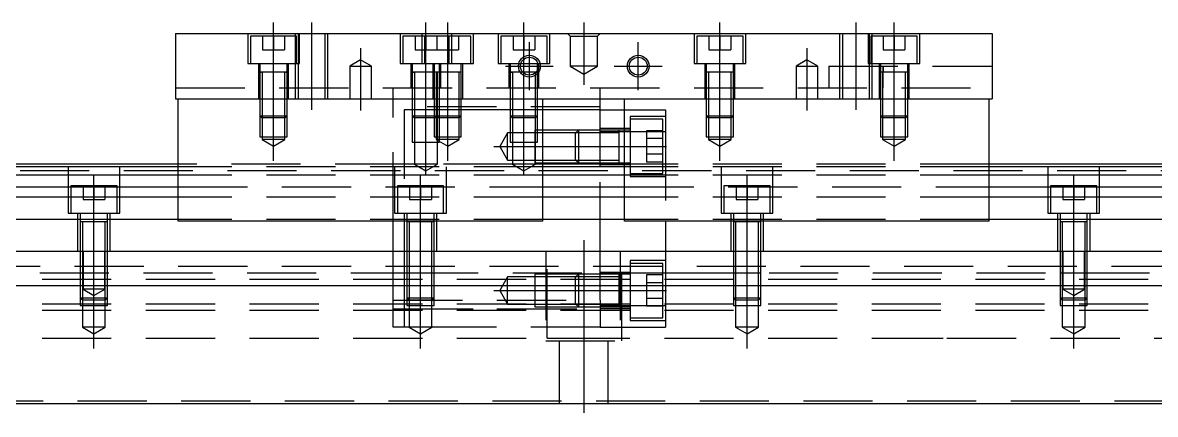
# Model space of a CAD drawing. Extents: x -14 to 809, y -273 to 103.
# Drawn here: x 186.9 to 395, y -226.9 to -154.9 of the extents above; entities that cross this region are included whole.
import ezdxf

# ---------------------------------------------------------------- set-up
doc = ezdxf.new("R2010")
doc.units = 0
doc.linetypes.add('CENTER', pattern=[50.8, 31.75, -6.35, 6.35, -6.35])
doc.linetypes.add('DASHED', pattern=[19.05, 12.7, -6.35])
doc.layers.get('0').update_dxf_attribs({"linetype": 'CONTINUOUS'})
doc.layers.add('CENTER', color=1, linetype='CENTER')

msp = doc.modelspace()

# ---------------------------------------------------------------- linework, layer by layer
at = {"color": 7, "linetype": 'CONTINUOUS'}
for p, q in [((215, -156.93), (215, -168.93)), ((215, -156.93), (365, -156.93)), ((365, -156.93), (365, -168.93)), ((278.770162, -164.03), (278.32967, -164.03)), ((281.500006, -164.03), (281.229838, -164.03)), ((215, -168.93), (365, -168.93)), ((215.5, -191.43), (215.5, -168.93)), ((282.5, -191.43), (282.5, -168.93)), ((293, -181.43), (293, -168.93)), ((297.5, -191.43), (297.5, -168.93)), ((364.5, -191.43), (364.5, -168.93)), ((293, -170.93), (297.5, -170.93)), ((215.5, -180.93), (28, -180.93)), ((523, -180.93), (364.5, -180.93)), ((215.5, -181.43), (0, -181.43)), ((215.5, -182.969608), (0, -182.969608)), ((297.5, -181.43), (282.5, -181.43)), ((297.5, -182.969608), (282.5, -182.969608)), ((580, -181.43), (364.5, -181.43)), ((580, -182.969608), (364.5, -182.969608)), ((0, -185.090392), (215.5, -185.090392)), ((282.5, -185.090392), (297.5, -185.090392)), ((364.5, -185.090392), (580, -185.090392)), ((215.5, -187.000532), (0, -187.000532)), ((297.5, -187.000532), (282.5, -187.000532)), ((580, -187.000532), (364.5, -187.000532)), ((215.5, -191.111934), (0, -191.111934)), ((282.5, -191.43), (215.5, -191.43)), ((297.5, -191.111934), (282.5, -191.111934)), ((364.5, -191.43), (297.5, -191.43)), ((580, -191.111934), (364.5, -191.111934)), ((0, -196.93), (580, -196.93)), ((0, -203.23), (580, -203.23)), ((296.5, -204.019994), (296.5, -203.23)), ((296.5, -207.180006), (296.5, -206.63)), ((0, -224.93), (580, -224.93))]:
    msp.add_line(p, q, dxfattribs=at)
at = {"color": 3, "linetype": 'DASHED'}
for p, q in [((228.25, -156.93), (228.25, -162.43)), ((237.25, -157.43), (228.75, -157.43)), ((228.75, -157.43), (228.75, -162.43)), ((231, -157.43), (231, -159.93)), ((233, -157.43), (233, -159.93)), ((235, -157.43), (235, -159.93)), ((237.000006, -156.93), (237.000006, -157.43)), ((237.000006, -157.43), (237.000006, -162.43)), ((237.25, -162.43), (237.25, -157.43)), ((237.5, -156.93), (237.5, -168.93)), ((237.75, -162.43), (237.75, -156.93)), ((242.5, -168.93), (242.5, -156.93)), ((242.999994, -168.93), (242.999994, -156.93)), ((256.25, -156.93), (256.25, -162.43)), ((260.75, -157.43), (256.75, -157.43)), ((256.75, -157.43), (256.75, -162.43)), ((259, -157.43), (259, -159.93)), ((260.25, -156.93), (260.25, -162.43)), ((269.25, -157.43), (260.75, -157.43)), ((260.75, -157.43), (260.75, -162.43)), ((261, -157.43), (261, -159.93)), ((263, -157.43), (263, -159.93)), ((265, -157.43), (265, -159.93)), ((265.25, -162.43), (265.25, -157.43)), ((265.75, -162.43), (265.75, -156.93)), ((267, -157.43), (267, -159.93)), ((269.25, -162.43), (269.25, -157.43)), ((269.75, -162.43), (269.75, -156.93)), ((274.25, -156.93), (274.25, -162.43)), ((283.25, -157.43), (274.75, -157.43)), ((274.75, -157.43), (274.75, -162.43)), ((277, -157.43), (277, -159.93)), ((279, -157.43), (279, -159.93)), ((281, -157.43), (281, -159.93)), ((283.25, -162.43), (283.25, -157.43)), ((283.75, -162.43), (283.75, -156.93)), ((287.5, -157.43), (287, -156.93)), ((287.5, -157.43), (287.5, -162.93)), ((287.5, -157.43), (292.5, -157.43)), ((292.5, -157.43), (293, -156.93)), ((292.5, -162.93), (292.5, -157.43)), ((310.25, -156.93), (310.25, -162.43)), ((319.25, -157.43), (310.75, -157.43)), ((310.75, -157.43), (310.75, -162.43)), ((313, -157.43), (313, -159.93)), ((315, -157.43), (315, -159.93)), ((317, -157.43), (317, -159.93)), ((319.25, -162.43), (319.25, -157.43)), ((319.75, -162.43), (319.75, -156.93)), ((337.000006, -156.93), (337.000006, -168.93)), ((337.5, -156.93), (337.5, -168.93)), ((342.25, -156.93), (342.25, -162.43)), ((342.5, -168.93), (342.5, -156.93)), ((351.25, -157.43), (342.75, -157.43)), ((342.75, -157.43), (342.75, -162.43)), ((342.999994, -157.43), (342.999994, -156.93)), ((342.999994, -162.43), (342.999994, -157.43)), ((345, -157.43), (345, -159.93)), ((347, -157.43), (347, -159.93)), ((349, -157.43), (349, -159.93)), ((351.25, -162.43), (351.25, -157.43)), ((351.75, -162.43), (351.75, -156.93)), ((231, -159.93), (233, -159.93)), ((233, -159.93), (235, -159.93)), ((259, -159.93), (261, -159.93)), ((261, -159.93), (263, -159.93)), ((263, -159.93), (265, -159.93)), ((265, -159.93), (267, -159.93)), ((277, -159.93), (279, -159.93)), ((279, -159.93), (281, -159.93)), ((313, -159.93), (315, -159.93)), ((315, -159.93), (317, -159.93)), ((345, -159.93), (347, -159.93)), ((347, -159.93), (349, -159.93)), ((249, -161.7753), (247, -162.93)), ((251, -162.93), (249, -161.7753)), ((331, -161.7753), (329, -162.93)), ((333, -162.93), (331, -161.7753)), ((228.25, -162.43), (237.75, -162.43)), ((230.25, -162.43), (230.25, -168.93)), ((230.5, -162.43), (230.5, -164.03)), ((230.5, -164.025), (230.5, -164.03)), ((230.5, -164.03), (230.757448, -164.03)), ((230.757468, -164.03), (230.5, -164.03)), ((230.5, -164.03), (230.5, -164.035)), ((230.5, -164.03), (230.5, -168.92998)), ((235.242552, -164.03), (230.757468, -164.03)), ((230.9, -164.03), (230.9, -168.92998)), ((235.1, -168.92998), (235.1, -164.03)), ((235.5, -164.03), (235.242552, -164.03)), ((235.242602, -164.03), (235.5, -164.03)), ((235.5, -164.03), (235.5, -162.43)), ((235.5, -164.03), (235.5, -164.025)), ((235.5, -164.035), (235.5, -164.03)), ((235.5, -168.92998), (235.5, -164.03)), ((235.75, -168.93), (235.75, -162.43)), ((237.000006, -162.43), (237.000006, -168.93)), ((247, -162.93), (249, -162.93)), ((247, -162.93), (247, -168.93)), ((249, -162.93), (251, -162.93)), ((251, -168.93), (251, -162.93)), ((256.25, -162.43), (260.25, -162.43)), ((258.25, -162.43), (258.25, -166.93)), ((258.5, -162.43), (258.5, -164.03)), ((258.5, -164.025), (258.5, -164.03)), ((258.5, -164.03), (258.757448, -164.03)), ((258.757468, -164.03), (258.5, -164.03)), ((258.5, -164.03), (258.5, -166.92998)), ((258.5, -164.03), (258.5, -164.035)), ((262.300194, -164.03), (258.757468, -164.03)), ((258.9, -164.03), (258.9, -166.92998)), ((260.25, -162.43), (269.75, -162.43)), ((262.25, -162.43), (262.25, -168.93)), ((262.5, -162.43), (262.5, -164.03)), ((262.5, -164.025), (262.5, -164.03)), ((262.757468, -164.03), (262.5, -164.03)), ((262.5, -164.03), (262.5, -164.035)), ((262.5, -164.03), (262.5, -168.92998)), ((267.242552, -164.03), (262.757468, -164.03)), ((262.9, -164.03), (262.9, -168.92998)), ((263.1, -166.92998), (263.1, -164.03)), ((263.5, -164.03), (263.5, -162.43)), ((263.5, -164.03), (263.5, -164.025)), ((263.5, -166.92998), (263.5, -164.03)), ((263.5, -164.035), (263.5, -164.03)), ((263.75, -166.93), (263.75, -162.43)), ((267.1, -168.92998), (267.1, -164.03)), ((267.5, -164.03), (267.242552, -164.03)), ((267.5, -164.03), (267.5, -162.43)), ((267.5, -164.03), (267.5, -164.025)), ((267.5, -164.035), (267.5, -164.03)), ((267.5, -168.92998), (267.5, -164.03)), ((267.75, -168.93), (267.75, -162.43)), ((274.25, -162.43), (283.75, -162.43)), ((276.25, -162.43), (276.25, -166.93)), ((276.5, -162.43), (276.5, -164.03)), ((276.5, -164.025), (276.5, -164.03)), ((276.5, -164.03), (276.757448, -164.03)), ((276.757468, -164.03), (276.5, -164.03)), ((276.5, -164.03), (276.5, -164.035)), ((276.5, -164.03), (276.5, -166.92998)), ((278.329928, -164.03), (276.757468, -164.03)), ((276.9, -164.03), (276.9, -166.92998)), ((278.770318, -164.03), (278.329928, -164.03)), ((281.230084, -164.03), (278.770318, -164.03)), ((281.1, -164.159838), (281.1, -164.03)), ((281.1, -164.60033), (281.1, -164.159838)), ((281.5, -164.03), (281.230084, -164.03)), ((281.242602, -164.03), (281.5, -164.03)), ((281.5, -163.617386), (281.5, -162.43)), ((281.5, -164.03), (281.5, -163.617386)), ((281.5, -164.03), (281.5, -164.025)), ((281.5, -164.035), (281.5, -164.03)), ((281.5, -164.252876), (281.5, -164.03)), ((281.5, -166.92998), (281.5, -164.252876)), ((281.75, -166.93), (281.75, -162.43)), ((292.5, -162.93), (287.5, -162.93)), ((287.5, -162.93), (290, -164.373376)), ((290, -164.373376), (292.5, -162.93)), ((310.25, -162.43), (319.75, -162.43)), ((312.25, -162.43), (312.25, -168.93)), ((312.5, -162.43), (312.5, -164.03)), ((312.5, -164.025), (312.5, -164.03)), ((312.757468, -164.03), (312.5, -164.03)), ((312.5, -164.03), (312.5, -164.035)), ((312.5, -164.03), (312.5, -168.92998)), ((317.242552, -164.03), (312.757468, -164.03)), ((312.9, -164.03), (312.9, -168.92998)), ((317.1, -168.92998), (317.1, -164.03)), ((317.5, -164.03), (317.242552, -164.03)), ((317.5, -164.03), (317.5, -162.43)), ((317.5, -164.03), (317.5, -164.025)), ((317.5, -164.035), (317.5, -164.03)), ((317.5, -168.92998), (317.5, -164.03)), ((317.75, -168.93), (317.75, -162.43)), ((329, -162.93), (331, -162.93)), ((329, -162.93), (329, -168.93)), ((331, -162.93), (333, -162.93)), ((333, -168.93), (333, -162.93)), ((335, -162.93), (365, -162.93)), ((335, -162.93), (335, -166.93)), ((342.25, -162.43), (351.75, -162.43)), ((342.999994, -168.93), (342.999994, -162.43)), ((344.25, -162.43), (344.25, -168.93)), ((344.5, -162.43), (344.5, -164.03)), ((344.5, -164.025), (344.5, -164.03)), ((344.757468, -164.03), (344.5, -164.03)), ((344.5, -164.03), (344.5, -168.92998)), ((344.5, -164.03), (344.5, -164.035)), ((349.242552, -164.03), (344.757468, -164.03)), ((344.9, -164.03), (344.9, -168.92998)), ((345, -166.93), (345, -162.93)), ((345, -162.93), (345, -164.03)), ((349.1, -168.92998), (349.1, -164.03)), ((349.5, -164.03), (349.242552, -164.03)), ((349.5, -164.03), (349.5, -162.43)), ((349.5, -164.03), (349.5, -164.025)), ((349.5, -168.92998), (349.5, -164.03)), ((349.5, -164.035), (349.5, -164.03)), ((349.75, -168.93), (349.75, -162.43)), ((281.1, -166.92998), (281.1, -164.60033)), ((215, -166.93), (365, -166.93)), ((255, -168.93), (255, -166.93)), ((258.5, -166.93), (258.5, -168.93)), ((258.500006, -166.93), (258.500006, -168.93)), ((258.9, -166.93), (258.9, -168.93)), ((263.1, -168.93), (263.1, -166.93)), ((263.499994, -168.93), (263.499994, -166.93)), ((263.5, -168.93), (263.5, -166.93)), ((276.5, -166.93), (276.5, -168.93)), ((276.500006, -166.93), (276.500006, -168.93)), ((276.9, -166.93), (281.1, -166.93)), ((276.9, -166.93), (276.9, -168.93)), ((281.1, -168.93), (281.1, -166.93)), ((281.499994, -168.93), (281.499994, -166.93)), ((281.5, -168.93), (281.5, -166.93)), ((293, -168.93), (293, -166.93)), ((230.5, -168.93), (230.5, -172.03)), ((230.500006, -168.93), (230.500006, -172.030006)), ((230.9, -168.93), (230.9, -172.43)), ((235.1, -172.43), (235.1, -168.93)), ((235.499994, -172.030006), (235.499994, -168.93)), ((235.5, -172.03), (235.5, -168.93)), ((255, -191.43), (255, -168.93)), ((293, -170.43), (255, -170.43)), ((258.5, -168.93), (258.5, -172.03)), ((258.500006, -168.93), (258.500006, -172.030006)), ((258.9, -168.93), (258.9, -172.43)), ((262.5, -168.93), (262.5, -172.03)), ((262.500006, -168.93), (262.500006, -172.030006)), ((262.9, -168.93), (262.9, -172.43)), ((263.1, -172.43), (263.1, -168.93)), ((263.499994, -172.030006), (263.499994, -168.93)), ((263.5, -172.03), (263.5, -168.93)), ((267.1, -172.43), (267.1, -168.93)), ((267.499994, -172.030006), (267.499994, -168.93)), ((267.5, -172.03), (267.5, -168.93)), ((276.5, -168.93), (276.5, -172.03)), ((276.500006, -168.93), (276.500006, -172.030006)), ((276.9, -168.93), (276.9, -172.43)), ((281.1, -172.43), (281.1, -168.93)), ((281.499994, -172.030006), (281.499994, -168.93)), ((281.5, -172.03), (281.5, -168.93)), ((312.5, -168.93), (312.5, -172.03)), ((312.500006, -168.93), (312.500006, -172.030006)), ((312.9, -168.93), (312.9, -172.43)), ((317.1, -172.43), (317.1, -168.93)), ((317.499994, -172.030006), (317.499994, -168.93)), ((317.5, -172.03), (317.5, -168.93)), ((344.5, -168.93), (344.5, -172.03)), ((344.500006, -168.93), (344.500006, -172.030006)), ((344.9, -168.93), (344.9, -172.43)), ((349.1, -172.43), (349.1, -168.93)), ((349.499994, -172.030006), (349.499994, -168.93)), ((349.5, -172.03), (349.5, -168.93)), ((230.5, -172.03), (235.5, -172.03)), ((230.5, -172.03), (230.9, -172.43)), ((230.500006, -172.03002), (230.500006, -175.93)), ((235.1, -172.43), (230.9, -172.43)), ((230.9, -172.43002), (230.9, -175.93)), ((235.1, -172.43), (235.5, -172.03)), ((235.1, -175.93), (235.1, -172.43002)), ((235.499994, -175.93), (235.499994, -172.03002)), ((257, -170.93), (257, -196.93)), ((258.5, -170.93), (257, -170.93)), ((258.9, -170.93), (258.5, -170.93)), ((258.5, -172.03), (262.5, -172.03)), ((258.5, -172.03), (258.9, -172.43)), ((258.500006, -172.03002), (258.500006, -176.93)), ((262.5, -170.93), (258.9, -170.93)), ((262.500006, -172.43), (258.9, -172.43)), ((258.9, -172.43002), (258.9, -176.93)), ((262.9, -170.93), (262.5, -170.93)), ((262.5, -172.03), (267.5, -172.03)), ((262.5, -172.03), (262.9, -172.43)), ((262.500006, -172.03002), (262.500006, -175.93)), ((262.9, -172.43), (262.500006, -172.43)), ((263.1, -170.93), (262.9, -170.93)), ((267.1, -172.43), (262.9, -172.43)), ((262.9, -172.43002), (262.9, -175.93)), ((263.5, -170.93), (263.1, -170.93)), ((263.1, -172.43), (263.5, -172.03)), ((263.1, -176.93), (263.1, -172.43002)), ((263.499994, -172.43), (263.499994, -172.03002)), ((263.499994, -175.93), (263.499994, -172.43)), ((267.1, -170.93), (263.5, -170.93)), ((267.5, -170.93), (267.1, -170.93)), ((267.1, -172.43), (267.5, -172.03)), ((267.1, -175.93), (267.1, -172.43002)), ((267.499994, -175.93), (267.499994, -172.03002)), ((276.5, -170.93), (267.5, -170.93)), ((276.9, -170.93), (276.5, -170.93)), ((276.5, -172.03), (281.5, -172.03)), ((276.5, -172.03), (276.9, -172.43)), ((276.500006, -172.03002), (276.500006, -176.93)), ((281.1, -170.93), (276.9, -170.93)), ((281.1, -172.43), (276.9, -172.43)), ((276.9, -172.43002), (276.9, -176.93)), ((281.5, -170.93), (281.1, -170.93)), ((281.1, -172.43), (281.5, -172.03)), ((281.1, -176.93), (281.1, -172.43002)), ((281.499994, -176.93), (281.499994, -172.03002)), ((282.5, -170.93), (281.5, -170.93)), ((293, -170.93), (282.5, -170.93)), ((297.5, -170.93), (305, -170.93)), ((298.5, -172.18), (298.5, -183.18)), ((305, -172.18), (298.5, -172.18)), ((304.5, -172.68), (298.5, -172.68)), ((304.5, -182.68), (304.5, -172.68)), ((305, -170.93), (305, -174.93)), ((312.5, -172.03), (317.5, -172.03)), ((312.5, -172.03), (312.9, -172.43)), ((312.500006, -172.03002), (312.500006, -175.93)), ((317.1, -172.43), (312.9, -172.43)), ((312.9, -172.43002), (312.9, -175.93)), ((317.1, -172.43), (317.5, -172.03)), ((317.1, -175.93), (317.1, -172.43002)), ((317.499994, -175.93), (317.499994, -172.03002)), ((344.5, -172.03), (349.5, -172.03)), ((344.5, -172.03), (344.9, -172.43)), ((344.500006, -172.03002), (344.500006, -175.93)), ((349.1, -172.43), (344.9, -172.43)), ((344.9, -172.43002), (344.9, -175.93)), ((349.1, -172.43), (349.5, -172.03)), ((349.1, -175.93), (349.1, -172.43002)), ((349.499994, -175.93), (349.499994, -172.03002)), ((281, -174.680006), (281, -176.798124)), ((281.499994, -174.680006), (281, -174.680006)), ((282.5, -174.680006), (281.499994, -174.680006)), ((288.99998, -174.680006), (282.5, -174.680006)), ((289, -174.68), (288.5, -175.18)), ((293, -174.680006), (288.999994, -174.680006)), ((289, -174.68), (289, -180.68)), ((293, -174.68), (289, -174.68)), ((298.5, -174.38), (293, -174.38)), ((296.5, -174.68), (293.00002, -174.68)), ((296.5, -174.68), (296.495, -174.68)), ((296.5, -175.029602), (296.5, -174.68)), ((296.505, -174.68), (296.5, -174.68)), ((297.5, -174.68), (296.5, -174.68)), ((298.5, -174.68), (297.5, -174.68)), ((301.5, -174.793248), (301.5, -176.236624)), ((304.5, -174.793248), (301.5, -174.793248)), ((230.500006, -175.93), (235.499994, -175.93)), ((230.9, -175.93), (230.9, -176.43)), ((235.1, -176.43), (230.9, -176.43)), ((230.9, -176.43), (233, -177.642436)), ((233, -177.642436), (235.1, -176.43)), ((235.1, -176.43), (235.1, -175.93)), ((262.500006, -175.93), (267.499994, -175.93)), ((262.9, -175.93), (262.9, -176.43)), ((267.1, -176.43), (262.9, -176.43)), ((262.9, -176.43), (265, -177.642436)), ((263.499994, -176.93), (263.499994, -175.93)), ((265, -177.642436), (267.1, -176.43)), ((267.1, -176.43), (267.1, -175.93)), ((276, -175.18), (274.556624, -177.68)), ((276, -180.18), (276, -175.18)), ((281, -175.18), (276, -175.18)), ((288.49998, -175.18), (281, -175.18)), ((281, -176.798124), (281, -176.933818)), ((288.5, -180.18), (288.5, -175.18)), ((293, -175.18), (288.5, -175.18)), ((293, -174.93), (297.5, -174.93)), ((296.5, -175.18), (293.00002, -175.18)), ((296.5, -177.51997), (296.5, -175.029602)), ((297.5, -174.93), (305, -174.93)), ((304.5, -176.236624), (301.5, -176.236624)), ((301.5, -176.236624), (301.5, -179.123376)), ((305, -174.93), (305, -191.43)), ((312.500006, -175.93), (317.499994, -175.93)), ((312.9, -175.93), (312.9, -176.43)), ((317.1, -176.43), (312.9, -176.43)), ((312.9, -176.43), (315, -177.642436)), ((315, -177.642436), (317.1, -176.43)), ((317.1, -176.43), (317.1, -175.93)), ((344.500006, -175.93), (349.499994, -175.93)), ((344.9, -175.93), (344.9, -176.43)), ((349.1, -176.43), (344.9, -176.43)), ((344.9, -176.43), (347, -177.642436)), ((347, -177.642436), (349.1, -176.43)), ((349.1, -176.43), (349.1, -175.93)), ((258.500006, -176.93), (263.499994, -176.93)), ((258.9, -176.93), (258.9, -180.93)), ((263.1, -180.93), (263.1, -176.93)), ((274.556624, -177.68), (276, -180.18)), ((276.500006, -176.93), (281.499994, -176.93)), ((276.9, -176.93), (276.9, -180.93)), ((281, -176.933818), (281, -180.679994)), ((281.1, -180.93), (281.1, -176.93)), ((296.5, -177.88006), (296.5, -177.51997)), ((296.5, -180.33035), (296.5, -177.88006)), ((257, -180.93), (215.5, -180.93)), ((258.9, -180.93), (257, -180.93)), ((263.1, -180.93), (258.9, -180.93)), ((258.9, -180.93), (261, -182.142436)), ((261, -182.142436), (263.1, -180.93)), ((276.9, -180.93), (263.1, -180.93)), ((276, -180.18), (281, -180.18)), ((281.1, -180.93), (276.9, -180.93)), ((276.9, -180.93), (279, -182.142436)), ((279, -182.142436), (281.1, -180.93)), ((281, -180.18), (288.49998, -180.18)), ((281, -180.679994), (288.99998, -180.679994)), ((293, -180.93), (281.1, -180.93)), ((288.5, -180.18), (293, -180.18)), ((288.5, -180.18), (289, -180.68)), ((289, -180.679994), (293, -180.679994)), ((289, -180.68), (293, -180.68)), ((297.5, -180.93), (293, -180.93)), ((293, -180.98), (298.5, -180.98)), ((293.00002, -180.18), (296.5, -180.18)), ((293.00002, -180.68), (296.5, -180.68)), ((296.495, -180.68), (296.5, -180.68)), ((296.5, -180.68), (296.5, -180.33035)), ((296.5, -180.68), (296.505, -180.68)), ((296.5, -180.68), (297.5, -180.68)), ((297.5, -180.68), (298.5, -180.68)), ((298.5, -180.93), (297.5, -180.93)), ((305, -180.93), (298.5, -180.93)), ((301.5, -179.123376), (301.5, -180.566752)), ((304.5, -179.123376), (301.5, -179.123376)), ((304.5, -180.566752), (301.5, -180.566752)), ((364.5, -180.93), (305, -180.93)), ((523, -182.18), (25, -182.18)), ((195.25, -181.43), (195.25, -189.93)), ((204.75, -189.93), (204.75, -181.43)), ((282.5, -181.43), (215.5, -181.43)), ((282.5, -182.969608), (215.5, -182.969608)), ((255.25, -181.43), (255.25, -189.93)), ((264.75, -189.93), (264.75, -181.43)), ((293, -196.93), (293, -181.43)), ((364.5, -181.43), (297.5, -181.43)), ((364.5, -182.969608), (297.5, -182.969608)), ((298.5, -182.68), (304.5, -182.68)), ((315.25, -181.43), (315.25, -189.93)), ((324.75, -189.93), (324.75, -181.43)), ((375.25, -181.43), (375.25, -189.93)), ((384.75, -189.93), (384.75, -181.43)), ((204.25, -184.93), (195.75, -184.93)), ((195.75, -184.93), (195.75, -189.93)), ((198, -184.93), (198, -187.43)), ((200, -184.93), (200, -187.43)), ((202, -184.93), (202, -187.43)), ((204.25, -189.93), (204.25, -184.93)), ((215.5, -185.090392), (282.5, -185.090392)), ((264.25, -184.93), (255.75, -184.93)), ((255.75, -184.93), (255.75, -189.93)), ((258, -184.93), (258, -187.43)), ((260, -184.93), (260, -187.43)), ((262, -184.93), (262, -187.43)), ((264.25, -189.93), (264.25, -184.93)), ((297.5, -185.090392), (364.5, -185.090392)), ((298.5, -183.18), (305, -183.18)), ((324.25, -184.93), (315.75, -184.93)), ((315.75, -184.93), (315.75, -189.93)), ((318, -184.93), (318, -187.43)), ((320, -184.93), (320, -187.43)), ((322, -184.93), (322, -187.43)), ((324.25, -189.93), (324.25, -184.93)), ((384.25, -184.93), (375.75, -184.93)), ((375.75, -184.93), (375.75, -189.93)), ((378, -184.93), (378, -187.43)), ((380, -184.93), (380, -187.43)), ((382, -184.93), (382, -187.43)), ((384.25, -189.93), (384.25, -184.93)), ((282.5, -187.000532), (215.5, -187.000532)), ((364.5, -187.000532), (297.5, -187.000532)), ((198, -187.43), (200, -187.43)), ((200, -187.43), (202, -187.43)), ((258, -187.43), (260, -187.43)), ((260, -187.43), (262, -187.43)), ((318, -187.43), (320, -187.43)), ((320, -187.43), (322, -187.43)), ((378, -187.43), (380, -187.43)), ((380, -187.43), (382, -187.43)), ((195.25, -189.93), (204.75, -189.93)), ((197, -189.93), (197, -196.93)), ((197.5, -189.93), (197.5, -191.53)), ((202.5, -191.53), (202.5, -189.93)), ((203, -196.93), (203, -189.93)), ((282.5, -191.111934), (215.5, -191.111934)), ((255, -196.93), (255, -191.43)), ((255.25, -189.93), (264.75, -189.93)), ((257, -189.93), (257, -196.93)), ((257.5, -189.93), (257.5, -191.53)), ((262.5, -191.53), (262.5, -189.93)), ((263, -196.93), (263, -189.93)), ((364.5, -191.111934), (297.5, -191.111934)), ((305, -191.43), (305, -196.93)), ((315.25, -189.93), (324.75, -189.93)), ((317, -189.93), (317, -196.93)), ((317.5, -189.93), (317.5, -191.53)), ((322.5, -191.53), (322.5, -189.93)), ((323, -196.93), (323, -189.93)), ((375.25, -189.93), (384.75, -189.93)), ((377, -189.93), (377, -196.93)), ((377.5, -189.93), (377.5, -191.53)), ((382.5, -191.53), (382.5, -189.93)), ((383, -196.93), (383, -189.93)), ((197.5, -191.525), (197.5, -191.53)), ((197.757468, -191.53), (197.5, -191.53)), ((197.5, -191.53), (197.5, -191.535)), ((197.5, -191.53), (197.5, -196.92998)), ((202.242552, -191.53), (197.757468, -191.53)), ((197.9, -191.53), (197.9, -196.92998)), ((202.1, -196.92998), (202.1, -191.53)), ((202.5, -191.53), (202.242552, -191.53)), ((202.5, -191.53), (202.5, -191.525)), ((202.5, -191.535), (202.5, -191.53)), ((202.5, -196.92998), (202.5, -191.53)), ((257.5, -191.525), (257.5, -191.53)), ((257.757468, -191.53), (257.5, -191.53)), ((257.5, -191.53), (257.5, -191.535)), ((257.5, -191.53), (257.5, -196.92998)), ((262.242552, -191.53), (257.757468, -191.53)), ((257.9, -191.53), (257.9, -196.92998)), ((262.1, -196.92998), (262.1, -191.53)), ((262.5, -191.53), (262.242552, -191.53)), ((262.5, -191.53), (262.5, -191.525)), ((262.5, -191.535), (262.5, -191.53)), ((262.5, -196.92998), (262.5, -191.53)), ((317.5, -191.525), (317.5, -191.53)), ((317.757468, -191.53), (317.5, -191.53)), ((317.5, -191.53), (317.5, -191.535)), ((317.5, -191.53), (317.5, -196.92998)), ((322.242552, -191.53), (317.757468, -191.53)), ((317.9, -191.53), (317.9, -196.92998)), ((322.1, -196.92998), (322.1, -191.53)), ((322.5, -191.53), (322.242552, -191.53)), ((322.5, -191.53), (322.5, -191.525)), ((322.5, -191.535), (322.5, -191.53)), ((322.5, -196.92998), (322.5, -191.53)), ((377.5, -191.525), (377.5, -191.53)), ((377.757468, -191.53), (377.5, -191.53)), ((377.5, -191.53), (377.5, -191.535)), ((377.5, -191.53), (377.5, -196.92998)), ((382.242552, -191.53), (377.757468, -191.53)), ((377.9, -191.53), (377.9, -196.92998)), ((382.1, -196.92998), (382.1, -191.53)), ((382.5, -191.53), (382.242552, -191.53)), ((382.5, -191.53), (382.5, -191.525)), ((382.5, -191.535), (382.5, -191.53)), ((382.5, -196.92998), (382.5, -191.53)), ((197.5, -196.93), (197.5, -203.23)), ((197.500006, -196.93), (197.500006, -203.23)), ((197.9, -196.93), (197.9, -203.23)), ((198, -196.93), (198, -203.93)), ((202, -203.93), (202, -196.93)), ((202.1, -203.23), (202.1, -196.93)), ((202.499994, -203.23), (202.499994, -196.93)), ((202.5, -203.23), (202.5, -196.93)), ((255, -203.23), (255, -196.93)), ((257, -196.93), (257, -203.23)), ((257.5, -196.93), (257.5, -203.23)), ((257.500006, -196.93), (257.500006, -203.23)), ((257.9, -196.93), (257.9, -203.23)), ((262.1, -203.23), (262.1, -196.93)), ((262.499994, -203.23), (262.499994, -196.93)), ((262.5, -203.23), (262.5, -196.93)), ((283, -196.93), (283, -213.43)), ((283.291796, -212.93), (283.291796, -196.93)), ((293, -203.23), (293, -196.93)), ((296.708204, -196.93), (296.708204, -212.93)), ((297, -213.43), (297, -196.93)), ((305, -196.93), (305, -203.23)), ((317.5, -196.93), (317.5, -203.23)), ((317.500006, -196.93), (317.500006, -203.23)), ((317.9, -196.93), (317.9, -203.23)), ((322.1, -203.23), (322.1, -196.93)), ((322.499994, -203.23), (322.499994, -196.93)), ((322.5, -203.23), (322.5, -196.93)), ((377.5, -196.93), (377.5, -203.23)), ((377.500006, -196.93), (377.500006, -203.23)), ((377.9, -196.93), (377.9, -203.23)), ((378, -196.93), (378, -203.93)), ((382, -203.93), (382, -196.93)), ((382.1, -203.23), (382.1, -196.93)), ((382.499994, -203.23), (382.499994, -196.93)), ((382.5, -203.23), (382.5, -196.93)), ((25, -199.68), (523, -199.68)), ((298.5, -198.68), (298.5, -209.68)), ((305, -198.68), (298.5, -198.68)), ((304.5, -199.18), (298.5, -199.18)), ((304.5, -203.23), (304.5, -199.18)), ((56.708204, -200.93), (255, -200.93)), ((197.5, -200.93), (197.9, -200.93)), ((197.9, -200.93), (202.1, -200.93)), ((202.1, -200.93), (202.5, -200.93)), ((255, -200.93), (257, -200.93)), ((257, -200.93), (257.5, -200.93)), ((257.5, -200.93), (257.9, -200.93)), ((257.9, -200.93), (293, -200.93)), ((257.9, -200.93), (262.1, -200.93)), ((262.1, -200.93), (262.5, -200.93)), ((276, -201.68), (274.556624, -204.18)), ((276, -206.68), (276, -201.68)), ((281, -201.68), (276, -201.68)), ((281, -201.180006), (281, -206.63)), ((288.99998, -201.180006), (281, -201.180006)), ((288.49998, -201.68), (281, -201.68)), ((289, -201.18), (288.5, -201.68)), ((288.5, -206.63), (288.5, -201.68)), ((293, -201.68), (288.5, -201.68)), ((289, -201.18), (289, -206.63)), ((293, -201.18), (289, -201.18)), ((293, -201.180006), (289, -201.180006)), ((298.5, -200.88), (293, -200.88)), ((293, -200.93), (298.5, -200.93)), ((296.5, -201.18), (293.00002, -201.18)), ((296.5, -201.68), (293.00002, -201.68)), ((296.5, -201.18), (296.495, -201.18)), ((296.5, -201.529602), (296.5, -201.18)), ((296.505, -201.18), (296.5, -201.18)), ((298.5, -201.18), (296.5, -201.18)), ((296.5, -203.22972), (296.5, -201.529602)), ((298.5, -200.93), (304.5, -200.93)), ((301.5, -201.293248), (301.5, -202.736624)), ((304.5, -201.293248), (301.5, -201.293248)), ((304.5, -200.93), (305, -200.93)), ((305, -200.93), (497.5, -200.93)), ((317.5, -200.93), (317.9, -200.93)), ((317.9, -200.93), (322.1, -200.93)), ((322.1, -200.93), (322.5, -200.93)), ((377.5, -200.93), (377.9, -200.93)), ((377.9, -200.93), (382.1, -200.93)), ((382.1, -200.93), (382.5, -200.93)), ((0, -202.08), (580, -202.08)), ((197.5, -203.23), (197.5, -205.53)), ((197.500006, -203.23), (197.500006, -205.530006)), ((197.9, -203.23), (197.9, -205.93)), ((202.1, -205.93), (202.1, -203.23)), ((202.499994, -205.530006), (202.499994, -203.23)), ((202.5, -205.53), (202.5, -203.23)), ((255, -205.93), (255, -203.23)), ((257, -203.23), (257, -206.63)), ((257.5, -203.23), (257.5, -205.53)), ((257.500006, -203.23), (257.500006, -205.530006)), ((257.9, -203.23), (257.9, -205.93)), ((262.1, -205.93), (262.1, -203.23)), ((262.499994, -205.530006), (262.499994, -203.23)), ((262.5, -205.53), (262.5, -203.23)), ((293, -205.93), (293, -203.23)), ((296.5, -204.01997), (296.5, -203.22972)), ((304.5, -202.736624), (301.5, -202.736624)), ((301.5, -202.736624), (301.5, -205.623376)), ((304.5, -206.63), (304.5, -203.23)), ((305, -203.23), (305, -206.63)), ((317.5, -203.23), (317.5, -205.53)), ((317.500006, -203.23), (317.500006, -205.530006)), ((317.9, -203.23), (317.9, -205.93)), ((322.1, -205.93), (322.1, -203.23)), ((322.499994, -205.530006), (322.499994, -203.23)), ((322.5, -205.53), (322.5, -203.23)), ((377.5, -203.23), (377.5, -205.53)), ((377.500006, -203.23), (377.500006, -205.530006)), ((377.9, -203.23), (377.9, -205.93)), ((382.1, -205.93), (382.1, -203.23)), ((382.499994, -205.530006), (382.499994, -203.23)), ((382.5, -205.53), (382.5, -203.23)), ((197.5, -205.53), (202.5, -205.53)), ((197.5, -205.53), (197.9, -205.93)), ((197.500006, -205.53002), (197.500006, -206.63)), ((202.1, -205.93), (197.9, -205.93)), ((197.9, -205.93002), (197.9, -206.93)), ((202, -203.93), (198, -203.93)), ((198, -203.93), (200, -205.0847)), ((200, -205.0847), (202, -203.93)), ((202.1, -205.93), (202.5, -205.53)), ((202.1, -206.93), (202.1, -205.93002)), ((202.499994, -206.63), (202.499994, -205.53002)), ((255, -206.63), (255, -205.93)), ((255, -205.93), (293, -205.93)), ((257.5, -205.53), (262.5, -205.53)), ((257.5, -205.53), (257.9, -205.93)), ((257.500006, -205.53002), (257.500006, -206.63)), ((262.1, -205.93), (257.9, -205.93)), ((257.9, -205.93002), (257.9, -206.93)), ((262.1, -205.93), (262.5, -205.53)), ((262.1, -206.93), (262.1, -205.93002)), ((262.499994, -206.63), (262.499994, -205.53002)), ((274.556624, -204.18), (276, -206.68)), ((293, -205.93), (293, -206.63)), ((296.5, -204.38006), (296.5, -204.01997)), ((296.5, -206.630124), (296.5, -204.38006)), ((301.5, -205.623376), (301.5, -207.066752)), ((304.5, -205.623376), (301.5, -205.623376)), ((317.5, -205.53), (322.5, -205.53)), ((317.5, -205.53), (317.9, -205.93)), ((317.500006, -205.53002), (317.500006, -206.63)), ((322.1, -205.93), (317.9, -205.93)), ((317.9, -205.93002), (317.9, -206.93)), ((322.1, -205.93), (322.5, -205.53)), ((322.1, -206.93), (322.1, -205.93002)), ((322.499994, -206.63), (322.499994, -205.53002)), ((377.5, -205.53), (382.5, -205.53)), ((377.5, -205.53), (377.9, -205.93)), ((377.500006, -205.53002), (377.500006, -206.63)), ((382.1, -205.93), (377.9, -205.93)), ((377.9, -205.93002), (377.9, -206.93)), ((382, -203.93), (378, -203.93)), ((378, -203.93), (380, -205.0847)), ((380, -205.0847), (382, -203.93)), ((382.1, -205.93), (382.5, -205.53)), ((382.1, -206.93), (382.1, -205.93002)), ((382.499994, -206.63), (382.499994, -205.53002)), ((0, -206.63), (580, -206.63)), ((0, -207.78), (580, -207.78)), ((197.500006, -206.63), (197.500006, -206.93)), ((197.500006, -206.93), (202.499994, -206.93)), ((197.9, -206.93), (197.9, -210.93)), ((202.1, -210.93), (202.1, -206.93)), ((202.499994, -206.93), (202.499994, -206.63)), ((255, -210.93), (255, -206.63)), ((255, -207.55077), (293, -207.55077)), ((255, -207.55077), (257, -207.55077)), ((257, -206.63), (257, -210.93)), ((257, -207.55077), (293, -207.55077)), ((257.500006, -206.63), (257.500006, -206.93)), ((257.500006, -206.93), (262.499994, -206.93)), ((257.9, -206.93), (257.9, -210.93)), ((262.1, -210.93), (262.1, -206.93)), ((262.499994, -206.93), (262.499994, -206.63)), ((276, -206.68), (281, -206.68)), ((281, -206.63), (281, -207.179994)), ((281, -206.68), (288.49998, -206.68)), ((281, -207.179994), (288.99998, -207.179994)), ((288.5, -206.68), (288.5, -206.63)), ((288.5, -206.68), (293, -206.68)), ((288.5, -206.68), (289, -207.18)), ((288.999994, -207.179994), (293, -207.179994)), ((289, -206.63), (289, -207.18)), ((289, -207.18), (293, -207.18)), ((293, -206.63), (293, -210.93)), ((293, -206.93), (305, -206.93)), ((293, -207.48), (298.5, -207.48)), ((293.00002, -206.68), (296.5, -206.68)), ((293.00002, -207.18), (296.5, -207.18)), ((296.495, -207.18), (296.5, -207.18)), ((296.5, -206.83035), (296.5, -206.630124)), ((296.5, -207.18), (296.5, -206.83035)), ((296.5, -207.18), (296.505, -207.18)), ((296.5, -207.18), (298.5, -207.18)), ((304.5, -207.066752), (301.5, -207.066752)), ((304.5, -209.18), (304.5, -206.63)), ((305, -206.63), (305, -206.93)), ((305, -206.93), (305, -210.93)), ((317.500006, -206.63), (317.500006, -206.93)), ((317.500006, -206.93), (322.499994, -206.93)), ((317.9, -206.93), (317.9, -210.93)), ((322.1, -210.93), (322.1, -206.93)), ((322.499994, -206.93), (322.499994, -206.63)), ((377.500006, -206.63), (377.500006, -206.93)), ((377.500006, -206.93), (382.499994, -206.93)), ((377.9, -206.93), (377.9, -210.93)), ((382.1, -210.93), (382.1, -206.93)), ((382.499994, -206.93), (382.499994, -206.63)), ((298.5, -209.18), (304.5, -209.18)), ((298.5, -209.68), (305, -209.68)), ((202.1, -210.93), (197.9, -210.93)), ((197.9, -210.93), (200, -212.142436)), ((200, -212.142436), (202.1, -210.93)), ((257.9, -210.93), (255, -210.93)), ((262.1, -210.93), (257.9, -210.93)), ((262.1, -210.93), (257.9, -210.93)), ((257.9, -210.93), (260, -212.142436)), ((260, -212.142436), (262.1, -210.93)), ((293, -210.93), (262.1, -210.93)), ((293, -210.93), (305, -210.93)), ((322.1, -210.93), (317.9, -210.93)), ((317.9, -210.93), (320, -212.142436)), ((320, -212.142436), (322.1, -210.93)), ((382.1, -210.93), (377.9, -210.93)), ((377.9, -210.93), (380, -212.142436)), ((380, -212.142436), (382.1, -210.93)), ((0, -212.93), (343.291796, -212.93)), ((283, -213.43), (297, -213.43)), ((283.291796, -212.93), (296.708204, -212.93)), ((285.5, -213.43), (285.5, -224.93)), ((294.5, -224.93), (294.5, -213.43)), ((343.291796, -212.93), (356.708204, -212.93)), ((356.708204, -212.93), (523.291796, -212.93)), ((6.499992, -224.43), (580, -224.43))]:
    msp.add_line(p, q, dxfattribs=at)
at = {"color": 3, "linetype": 'CONTINUOUS'}
for centre in [(280, -162.93), (300, -162.93)]:
    msp.add_circle(centre, 2, dxfattribs=at)
at = {"color": 7, "linetype": 'CONTINUOUS'}
for centre in [(280, -162.93), (300, -162.93)]:
    msp.add_circle(centre, 1.65, dxfattribs=at)
at = {"layer": 'CENTER', "color": 1, "linetype": 'CENTER'}
for p, q in [((233, -180.34906), (233, -154.93)), ((240, -154.93), (240, -170.93)), ((261, -182.84906), (261, -154.93)), ((265, -180.34906), (265, -154.93)), ((279, -182.84906), (279, -154.93)), ((290, -154.93), (290, -166.373376)), ((315, -180.34906), (315, -154.93)), ((340, -154.93), (340, -170.93)), ((347, -180.34906), (347, -154.93)), ((249, -159.630962), (249, -171.074338)), ((280, -167.33), (280, -158.53)), ((300, -167.33), (300, -158.53)), ((331, -159.630962), (331, -171.074338)), ((275.6, -162.93), (284.4, -162.93)), ((295.6, -162.93), (304.4, -162.93)), ((273.452621, -177.68), (305.604003, -177.68)), ((200, -214.84906), (200, -179.43)), ((260, -214.84906), (260, -179.43)), ((320, -214.84906), (320, -179.43)), ((380, -214.84906), (380, -179.43)), ((290, -194.93), (290, -226.93)), ((273.452621, -204.18), (305.604003, -204.18))]:
    msp.add_line(p, q, dxfattribs=at)

doc.saveas('drawing.dxf')
